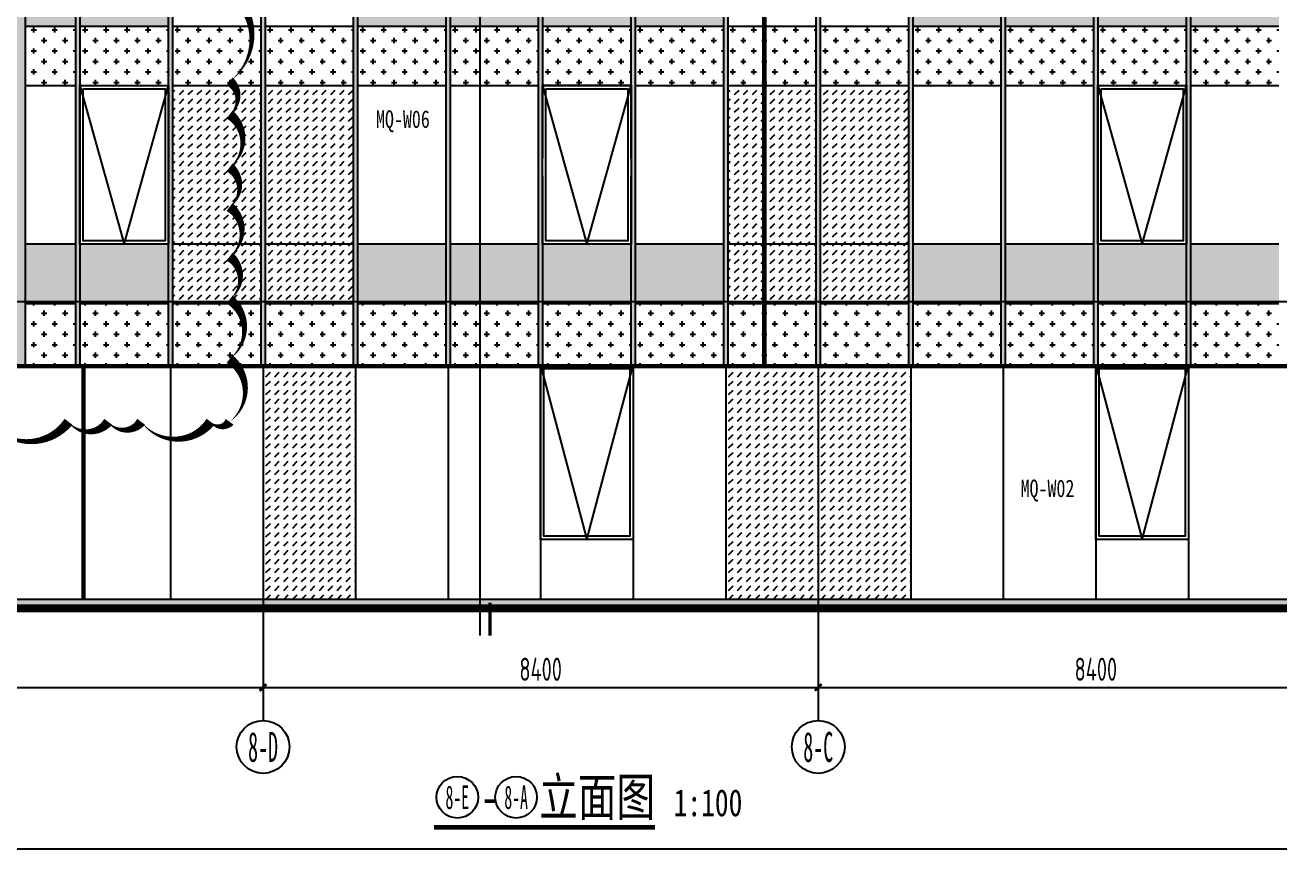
# Model space of a CAD drawing. Extents: x -863035 to 270371, y -8918 to 240488.
# Drawn here: x -294612 to -275642, y 54575 to 67041 of the extents above; entities that cross this region are included whole.
import ezdxf
from ezdxf.enums import TextEntityAlignment as Align

# ---------------------------------------------------------------- set-up
doc = ezdxf.new("R2010")
doc.units = 0
doc.header["$LTSCALE"] = 1000
doc.header["$MEASUREMENT"] = 0
doc.linetypes.add('109-34 轴网$0$L1$0$$AUDIT_BAD_LTYPE1', pattern=[0])
for name, color, linetype in [('01-标注_符号', 200, 'Continuous'), ('01-标注_轴线坐标', 132, 'Continuous'), ('02-TEXT_标注', 130, 'Continuous'), ('02-TEXT_轴号', 7, 'Continuous'), ('05-填充_156', 156, 'Continuous'), ('05-填充_18', 18, 'Continuous'), ('05-填充_天正', 26, 'Continuous'), ('A-C_窗', 140, 'Continuous'), ('AXIS_TEXT', 7, 'Continuous'), ('D_铝板', 181, 'Continuous'), ('DIM_SYMB', 3, 'Continuous'), ('E-立面', 255, 'Continuous'), ('E-立面轮廓', 241, 'Continuous')]:
    doc.layers.add(name, color=color, linetype=linetype)
doc.layers.add('04-不打印_辅助线', color=165, linetype='Continuous', plot=False)
doc.layers.add('DIM_MODI', color=6, linetype='Continuous', plot=False)
doc.styles.add('_TCH_AXIS', font='STXIHEI.TTF')
doc.styles.add('_TCH_DIM_T3', font='ROS1', dxfattribs={"width": 0.75, "bigfont": 'JD'})
doc.styles.add('_TCH_LABEL', font='', dxfattribs={"width": 0.75})
doc.styles.add('COMPLEX', font='COMPLEX')
doc.styles.get("Standard").update_dxf_attribs({"font": 'STXIHEI.TTF', "width": 0.75})
doc.styles.get('_TCH_LABEL').set_extended_font_data('SimSun')
doc.dimstyles.new('_TCH_ARCH&&100', dxfattribs={"dimtxt": 350, "dimasz": 100, "dimexe": 250, "dimexo": 300, "dimgap": 100, "dimtad": 1, "dimdec": 0, "dimzin": 0, "dimdsep": 46, "dimtxsty": '_TCH_DIM_T3', "dimblk": 'ARCHTICK', "dimcen": 0.09, "dimclrt": 7, "dimazin": 2, "dimtfac": 1, "dimtdec": 0, "dimtix": 1, "dimtmove": 2, "dimatfit": 3, "dimfxl": 0, "dimtolj": 1, "dimtzin": 0, "dimarcsym": 0})
pattern_1 = [(360, (3611.21, -217830.64), (158.75, 158.75), [79.375, -238.125]), (90, (3650.9, -217870.32), (-158.75, 158.75), [79.375, -238.125])]
pattern_2 = [(360, (4071.21, -217830.64), (158.75, 158.75), [79.375, -238.125]), (90, (4110.9, -217870.32), (-158.75, 158.75), [79.375, -238.125])]
pattern_3 = [(360, (20871.21, -217830.64), (158.75, 158.75), [79.375, -238.125]), (90, (20910.9, -217870.32), (-158.75, 158.75), [79.375, -238.125])]
pattern_4 = [(45, (4071.21, -217830.64), (4e-14, 134.70384), [95.25, -95.25])]
pattern_5 = [(45, (12471.21, -217830.64), (4e-14, 134.70384), [95.25, -95.25])]

# ---------------------------------------------------------------- blocks, each defined once
blk = doc.blocks.new('A$C2DDF4F07')
at = {"layer": 'A-C_窗'}
for points in [[(0, 2400), (1340, 2400), (1340, 0), (0, 0)], [(50, 2350), (1290, 2350), (1290, 50), (50, 50)]]:
    blk.add_lwpolyline(points, close=True, dxfattribs=at)
blk.add_lwpolyline([(0, 2400), (670, 0), (1340, 2400)], dxfattribs=at)
blk = doc.blocks.new('*U23')
at = {"layer": '05-填充_18'}
h = blk.add_hatch(color=256, dxfattribs=at)
h.dxf.hatch_style = 1
h.paths.add_polyline_path([(60, -15050), (0, -15050), (0, 310), (60, 310)])
blk.add_lwpolyline([(60, -15050), (0, -15050), (0, 310), (60, 310)], close=True)
blk = doc.blocks.new('*U25')
at = {"layer": '05-填充_18'}
h = blk.add_hatch(color=256, dxfattribs=at)
h.dxf.hatch_style = 1
h.paths.add_polyline_path([(60, -10350), (0, -10350), (0, 310), (60, 310)])
blk.add_lwpolyline([(60, -10350), (0, -10350), (0, 310), (60, 310)], close=True)
blk = doc.blocks.new('dsfdsg')
at = {"layer": 'A-C_窗'}
for points in [[(1340, 2400), (0, 2400)], [(1340, 0), (0, 0)]]:
    blk.add_lwpolyline(points, dxfattribs=at)
blk.add_wipeout([(0, 1300), (0, 1035), (1340, 1035), (1340, 1300)])
for points in [[(0, 2400), (1340, 2400), (1340, 0), (0, 0)], [(50, 2350), (1290, 2350), (1290, 50), (50, 50)]]:
    blk.add_lwpolyline(points, close=True, dxfattribs=at)
blk.add_lwpolyline([(0, 2400), (670, 0), (1340, 2400)], dxfattribs=at)
blk = doc.blocks.new('hgrsjhytd')
at = {"layer": '05-填充_156'}
h = blk.add_hatch(dxfattribs=at)
h.set_pattern_fill('CROSS', color=136, scale=100, angle=-90)
h.set_pattern_definition(pattern_1)
h.paths.add_polyline_path([(18573.9, -15048.3), (17803.9, -15048.3), (17803.9, -15948.3), (18573.9, -15948.3)])
h = blk.add_hatch(dxfattribs=at)
h.set_pattern_fill('CROSS', color=136, scale=100, angle=-90)
h.set_pattern_definition(pattern_2)
h.paths.add_polyline_path([(19973.9, -15048.3), (18633.9, -15048.3), (18633.9, -15948.3), (19973.9, -15948.3)])
h = blk.add_hatch(dxfattribs=at)
h.set_pattern_fill('CROSS', color=136, scale=100, angle=-90)
h.set_pattern_definition([(360, (5471.21, -217830.64), (158.75, 158.75), [79.375, -238.125]), (90, (5510.9, -217870.32), (-158.75, 158.75), [79.375, -238.125])])
h.paths.add_polyline_path([(21373.9, -15048.3), (20033.9, -15048.3), (20033.9, -15948.3), (21373.9, -15948.3)])
h = blk.add_hatch(dxfattribs=at)
h.set_pattern_fill('CROSS', color=136, scale=100, angle=-90)
h.set_pattern_definition([(360, (6871.21, -217830.64), (158.75, 158.75), [79.375, -238.125]), (90, (6910.9, -217870.32), (-158.75, 158.75), [79.375, -238.125])])
h.paths.add_polyline_path([(22773.9, -15048.3), (21433.9, -15048.3), (21433.9, -15948.3), (22773.9, -15948.3)])
h = blk.add_hatch(dxfattribs=at)
h.set_pattern_fill('CROSS', color=136, scale=100, angle=-90)
h.set_pattern_definition([(360, (8271.21, -217830.64), (158.75, 158.75), [79.375, -238.125]), (90, (8310.9, -217870.32), (-158.75, 158.75), [79.375, -238.125])])
h.paths.add_polyline_path([(24173.9, -15048.3), (22833.9, -15048.3), (22833.9, -15948.3), (24173.9, -15948.3)])
h = blk.add_hatch(dxfattribs=at)
h.set_pattern_fill('CROSS', color=136, scale=100, angle=-90)
h.set_pattern_definition([(360, (9671.21, -217830.64), (158.75, 158.75), [79.375, -238.125]), (90, (9710.9, -217870.32), (-158.75, 158.75), [79.375, -238.125])])
h.paths.add_polyline_path([(25573.9, -15048.3), (24233.9, -15048.3), (24233.9, -15948.3), (25573.9, -15948.3)])
h = blk.add_hatch(dxfattribs=at)
h.set_pattern_fill('CROSS', color=136, scale=100, angle=-90)
h.set_pattern_definition([(360, (11071.21, -217830.64), (158.75, 158.75), [79.375, -238.125]), (90, (11110.9, -217870.32), (-158.75, 158.75), [79.375, -238.125])])
h.paths.add_polyline_path([(26973.9, -15048.3), (25633.9, -15048.3), (25633.9, -15948.3), (26973.9, -15948.3)])
h = blk.add_hatch(dxfattribs=at)
h.set_pattern_fill('CROSS', color=136, scale=100, angle=-90)
h.set_pattern_definition([(360, (12471.21, -217830.64), (158.75, 158.75), [79.375, -238.125]), (90, (12510.9, -217870.32), (-158.75, 158.75), [79.375, -238.125])])
h.paths.add_polyline_path([(28373.9, -15048.3), (27033.9, -15048.3), (27033.9, -15948.3), (28373.9, -15948.3)])
h = blk.add_hatch(dxfattribs=at)
h.set_pattern_fill('CROSS', color=136, scale=100, angle=-90)
h.set_pattern_definition([(360, (13871.21, -217830.64), (158.75, 158.75), [79.375, -238.125]), (90, (13910.9, -217870.32), (-158.75, 158.75), [79.375, -238.125])])
h.paths.add_polyline_path([(29773.9, -15048.3), (28433.9, -15048.3), (28433.9, -15948.3), (29773.9, -15948.3)])
h = blk.add_hatch(dxfattribs=at)
h.set_pattern_fill('CROSS', color=136, scale=100, angle=-90)
h.set_pattern_definition([(360, (15271.21, -217830.64), (158.75, 158.75), [79.375, -238.125]), (90, (15310.9, -217870.32), (-158.75, 158.75), [79.375, -238.125])])
h.paths.add_polyline_path([(31173.9, -15048.3), (29833.9, -15048.3), (29833.9, -15948.3), (31173.9, -15948.3)])
h = blk.add_hatch(dxfattribs=at)
h.set_pattern_fill('CROSS', color=136, scale=100, angle=-90)
h.set_pattern_definition([(360, (16671.21, -217830.64), (158.75, 158.75), [79.375, -238.125]), (90, (16710.9, -217870.32), (-158.75, 158.75), [79.375, -238.125])])
h.paths.add_polyline_path([(32573.9, -15048.3), (31233.9, -15048.3), (31233.9, -15948.3), (32573.9, -15948.3)])
h = blk.add_hatch(dxfattribs=at)
h.set_pattern_fill('CROSS', color=136, scale=100, angle=-90)
h.set_pattern_definition([(360, (18071.21, -217830.64), (158.75, 158.75), [79.375, -238.125]), (90, (18110.9, -217870.32), (-158.75, 158.75), [79.375, -238.125])])
h.paths.add_polyline_path([(33973.9, -15048.3), (32633.9, -15048.3), (32633.9, -15948.3), (33973.9, -15948.3)])
h = blk.add_hatch(dxfattribs=at)
h.set_pattern_fill('CROSS', color=136, scale=100, angle=-90)
h.set_pattern_definition([(360, (19471.21, -217830.64), (158.75, 158.75), [79.375, -238.125]), (90, (19510.9, -217870.32), (-158.75, 158.75), [79.375, -238.125])])
h.paths.add_polyline_path([(35373.9, -15048.3), (34033.9, -15048.3), (34033.9, -15948.3), (35373.9, -15948.3)])
h = blk.add_hatch(dxfattribs=at)
h.set_pattern_fill('CROSS', color=136, scale=100, angle=-90)
h.set_pattern_definition(pattern_3)
h.paths.add_polyline_path([(36773.9, -15048.3), (35433.9, -15048.3), (35433.9, -15948.3), (36773.9, -15948.3)])
h = blk.add_hatch(dxfattribs=at)
h.set_pattern_fill('DASH', color=256, scale=100, angle=-45)
h.set_pattern_definition(pattern_4)
h.paths.add_polyline_path([(21373.9, -15948.3), (20033.9, -15948.3), (20033.9, -19218.3), (21373.9, -19218.3)])
h = blk.add_hatch(dxfattribs=at)
h.set_pattern_fill('DASH', color=256, scale=100, angle=-45)
h.set_pattern_definition(pattern_4)
h.paths.add_polyline_path([(22773.9, -15948.3), (21433.9, -15948.3), (21433.9, -19218.3), (22773.9, -19218.3)])
h = blk.add_hatch(dxfattribs=at)
h.set_pattern_fill('DASH', color=256, scale=100, angle=-45)
h.set_pattern_definition(pattern_5)
h.paths.add_polyline_path([(29773.9, -15948.3), (28433.9, -15948.3), (28433.9, -19218.3), (29773.9, -19218.3)])
h = blk.add_hatch(dxfattribs=at)
h.set_pattern_fill('DASH', color=256, scale=100, angle=-45)
h.set_pattern_definition(pattern_5)
h.paths.add_polyline_path([(31173.9, -15948.3), (29833.9, -15948.3), (29833.9, -19218.3), (31173.9, -19218.3)])
h = blk.add_hatch(dxfattribs=at)
h.set_pattern_fill('CROSS', color=136, scale=100, angle=-90)
h.set_pattern_definition(pattern_1)
h.paths.add_polyline_path([(18573.9, -19248.3), (17803.9, -19248.3), (17803.9, -20178.3), (18573.9, -20178.3)])
h = blk.add_hatch(dxfattribs=at)
h.set_pattern_fill('CROSS', color=136, scale=100, angle=-90)
h.set_pattern_definition(pattern_2)
h.paths.add_polyline_path([(19973.9, -19248.3), (18633.9, -19248.3), (18633.9, -20178.3), (19973.9, -20178.3)])
h = blk.add_hatch(dxfattribs=at)
h.set_pattern_fill('CROSS', color=136, scale=100, angle=-90)
h.set_pattern_definition([(360, (5471.21, -217830.64), (158.75, 158.75), [79.375, -238.125]), (90, (5510.9, -217870.32), (-158.75, 158.75), [79.375, -238.125])])
h.paths.add_polyline_path([(21373.9, -19248.3), (20033.9, -19248.3), (20033.9, -20178.3), (21373.9, -20178.3)])
h = blk.add_hatch(dxfattribs=at)
h.set_pattern_fill('CROSS', color=136, scale=100, angle=-90)
h.set_pattern_definition([(360, (6871.21, -217830.64), (158.75, 158.75), [79.375, -238.125]), (90, (6910.9, -217870.32), (-158.75, 158.75), [79.375, -238.125])])
h.paths.add_polyline_path([(22773.9, -19248.3), (21433.9, -19248.3), (21433.9, -20178.3), (22773.9, -20178.3)])
h = blk.add_hatch(dxfattribs=at)
h.set_pattern_fill('CROSS', color=136, scale=100, angle=-90)
h.set_pattern_definition([(360, (8271.21, -217830.64), (158.75, 158.75), [79.375, -238.125]), (90, (8310.9, -217870.32), (-158.75, 158.75), [79.375, -238.125])])
h.paths.add_polyline_path([(24173.9, -19248.3), (22833.9, -19248.3), (22833.9, -20178.3), (24173.9, -20178.3)])
h = blk.add_hatch(dxfattribs=at)
h.set_pattern_fill('CROSS', color=136, scale=100, angle=-90)
h.set_pattern_definition([(360, (9671.21, -217830.64), (158.75, 158.75), [79.375, -238.125]), (90, (9710.9, -217870.32), (-158.75, 158.75), [79.375, -238.125])])
h.paths.add_polyline_path([(25573.9, -19248.3), (24233.9, -19248.3), (24233.9, -20178.3), (25573.9, -20178.3)])
h = blk.add_hatch(dxfattribs=at)
h.set_pattern_fill('CROSS', color=136, scale=100, angle=-90)
h.set_pattern_definition([(360, (11071.21, -217830.64), (158.75, 158.75), [79.375, -238.125]), (90, (11110.9, -217870.32), (-158.75, 158.75), [79.375, -238.125])])
h.paths.add_polyline_path([(26973.9, -19248.3), (25633.9, -19248.3), (25633.9, -20178.3), (26973.9, -20178.3)])
h = blk.add_hatch(dxfattribs=at)
h.set_pattern_fill('CROSS', color=136, scale=100, angle=-90)
h.set_pattern_definition([(360, (12471.21, -217830.64), (158.75, 158.75), [79.375, -238.125]), (90, (12510.9, -217870.32), (-158.75, 158.75), [79.375, -238.125])])
h.paths.add_polyline_path([(28373.9, -19248.3), (27033.9, -19248.3), (27033.9, -20178.3), (28373.9, -20178.3)])
h = blk.add_hatch(dxfattribs=at)
h.set_pattern_fill('CROSS', color=136, scale=100, angle=-90)
h.set_pattern_definition([(360, (13871.21, -217830.64), (158.75, 158.75), [79.375, -238.125]), (90, (13910.9, -217870.32), (-158.75, 158.75), [79.375, -238.125])])
h.paths.add_polyline_path([(29773.9, -19248.3), (28433.9, -19248.3), (28433.9, -20178.3), (29773.9, -20178.3)])
h = blk.add_hatch(dxfattribs=at)
h.set_pattern_fill('CROSS', color=136, scale=100, angle=-90)
h.set_pattern_definition([(360, (15271.21, -217830.64), (158.75, 158.75), [79.375, -238.125]), (90, (15310.9, -217870.32), (-158.75, 158.75), [79.375, -238.125])])
h.paths.add_polyline_path([(31173.9, -19248.3), (29833.9, -19248.3), (29833.9, -20178.3), (31173.9, -20178.3)])
h = blk.add_hatch(dxfattribs=at)
h.set_pattern_fill('CROSS', color=136, scale=100, angle=-90)
h.set_pattern_definition([(360, (16671.21, -217830.64), (158.75, 158.75), [79.375, -238.125]), (90, (16710.9, -217870.32), (-158.75, 158.75), [79.375, -238.125])])
h.paths.add_polyline_path([(32573.9, -19248.3), (31233.9, -19248.3), (31233.9, -20178.3), (32573.9, -20178.3)])
h = blk.add_hatch(dxfattribs=at)
h.set_pattern_fill('CROSS', color=136, scale=100, angle=-90)
h.set_pattern_definition([(360, (18071.21, -217830.64), (158.75, 158.75), [79.375, -238.125]), (90, (18110.9, -217870.32), (-158.75, 158.75), [79.375, -238.125])])
h.paths.add_polyline_path([(33973.9, -19248.3), (32633.9, -19248.3), (32633.9, -20178.3), (33973.9, -20178.3)])
h = blk.add_hatch(dxfattribs=at)
h.set_pattern_fill('CROSS', color=136, scale=100, angle=-90)
h.set_pattern_definition([(360, (19471.21, -217830.64), (158.75, 158.75), [79.375, -238.125]), (90, (19510.9, -217870.32), (-158.75, 158.75), [79.375, -238.125])])
h.paths.add_polyline_path([(35373.9, -19248.3), (34033.9, -19248.3), (34033.9, -20178.3), (35373.9, -20178.3)])
h = blk.add_hatch(dxfattribs=at)
h.set_pattern_fill('CROSS', color=136, scale=100, angle=-90)
h.set_pattern_definition(pattern_3)
h.paths.add_polyline_path([(36773.9, -19248.3), (35433.9, -19248.3), (35433.9, -20178.3), (36773.9, -20178.3)])
at = {"layer": '05-填充_18'}
h = blk.add_hatch(color=256, dxfattribs=at)
h.dxf.hatch_style = 1
h.paths.add_polyline_path([(17603.9, -20178.3), (17803.9, -20178.3), (17803.9, -4818.3), (17603.9, -4818.3)])
at = {"layer": '05-填充_天正'}
h = blk.add_hatch(dxfattribs=at)
h.set_pattern_fill('AR-CONC', color=256, scale=200)
h.set_pattern_definition([(50, (141203.1, -171174.53), (364.36934, -31.87817), [38.1, -419.1]), (355, (141203.1, -171174.53), (-70.48565, 382.1133), [30.48, -335.28]), (100.451, (141233.47, -171177.2), (293.885, 350.2334), [32.38, -356.18]), (46.1842, (141203.1, -171072.93), (542.1581, -84.0847), [57.15, -628.65]), (96.6356, (141248.3, -171079.94), (474.8085, 494.8511), [48.57, -534.27]), (351.184, (141203.1, -171072.93), (474.8092, 494.8502), [45.72, -502.92]), (21, (141253.9, -171098.33), (303.22976, -204.53104), [38.1, -419.1]), (326, (141253.9, -171098.33), (123.60406, 368.3759), [30.48, -335.28]), (71.4514, (141279.17, -171115.38), (426.833, 163.8457), [32.38, -356.18]), (37.5, (141203.1, -171174.53), (6.17721, 169.11008), [0, -331.216, 0, -340.36, 0, -336.55]), (7.5, (141203.1, -171174.53), (133.63933, 200.36115), [0, -194.056, 0, -323.596, 0, -128.27]), (327.5, (141089.82, -171174.53), (271.18119, -11.45749), [0, -127, 0, -396.24, 0, -525.78]), (317.5, (141039.02, -171174.53), (296.25836, 50.85298), [0, -165.1, 0, -263.144, 0, -373.38])])
h.paths.add_polyline_path([(49433.9, -15048.3), (50203.9, -15048.3), (50203.9, -14148.3), (49433.9, -14148.3)])
h.paths.add_polyline_path([(48033.9, -15048.3), (49373.9, -15048.3), (49373.9, -14148.3), (48033.9, -14148.3)])
h.paths.add_polyline_path([(43833.9, -15048.3), (45173.9, -15048.3), (45173.9, -14148.3), (43833.9, -14148.3)])
h.paths.add_polyline_path([(42433.9, -15048.3), (43773.9, -15048.3), (43773.9, -14148.3), (42433.9, -14148.3)])
h.paths.add_polyline_path([(41033.9, -14148.3), (42373.9, -14148.3), (42373.9, -15048.3), (41033.9, -15048.3)])
h.paths.add_polyline_path([(39633.9, -15048.3), (40973.9, -15048.3), (40973.9, -14148.3), (39633.9, -14148.3)])
h.paths.add_polyline_path([(35433.9, -15048.3), (36773.9, -15048.3), (36773.9, -14148.3), (35433.9, -14148.3)])
h.paths.add_polyline_path([(34033.9, -15048.3), (35373.9, -15048.3), (35373.9, -14148.3), (34033.9, -14148.3)])
h.paths.add_polyline_path([(32633.9, -15048.3), (33973.9, -15048.3), (33973.9, -14148.3), (32633.9, -14148.3)])
h.paths.add_polyline_path([(31233.9, -15048.3), (32573.9, -15048.3), (32573.9, -14148.3), (31233.9, -14148.3)])
h.paths.add_polyline_path([(27033.9, -14148.3), (28373.9, -14148.3), (28373.9, -15048.3), (27033.9, -15048.3)])
h.paths.add_polyline_path([(25633.9, -15048.3), (26973.9, -15048.3), (26973.9, -14148.3), (25633.9, -14148.3)])
h.paths.add_polyline_path([(24233.9, -14148.3), (25573.9, -14148.3), (25573.9, -15048.3), (24233.9, -15048.3)])
h.paths.add_polyline_path([(22833.9, -15048.3), (24173.9, -15048.3), (24173.9, -14148.3), (22833.9, -14148.3)])
h.paths.add_polyline_path([(18633.9, -15048.3), (19973.9, -15048.3), (19973.9, -14148.3), (18633.9, -14148.3)])
h.paths.add_polyline_path([(17803.9, -15048.3), (18573.9, -15048.3), (18573.9, -14148.3), (17803.9, -14148.3)])
h.paths.add_polyline_path([(17233.9, -15048.3), (17603.9, -15048.3), (17603.9, -14148.3), (17233.9, -14148.3)])
h.paths.add_polyline_path([(16403.9, -14148.3), (17173.9, -14148.3), (17173.9, -15048.3), (16403.9, -15048.3)])
h.paths.add_polyline_path([(15833.9, -15048.3), (16403.9, -15048.3), (16403.9, -14148.3), (15833.9, -14148.3)])
h.paths.add_polyline_path([(14433.9, -15048.3), (15773.9, -15048.3), (15773.9, -14148.3), (14433.9, -14148.3)])
h.paths.add_polyline_path([(10233.9, -15048.3), (11573.9, -15048.3), (11573.9, -14148.3), (10233.9, -14148.3)])
h.paths.add_polyline_path([(9403.9, -15048.3), (10173.9, -15048.3), (10173.9, -14148.3), (9403.9, -14148.3)])
h.paths.add_polyline_path([(8003.9, -15048.3), (8803.9, -15048.3), (8803.9, -14148.3), (8003.9, -14148.3)])
h = blk.add_hatch(dxfattribs=at)
h.set_pattern_fill('AR-CONC', color=256, scale=200)
h.set_pattern_definition([(50, (141203.1, -175374.53), (364.36934, -31.87817), [38.1, -419.1]), (355, (141203.1, -175374.53), (-70.48565, 382.1133), [30.48, -335.28]), (100.451, (141233.47, -175377.2), (293.885, 350.2334), [32.38, -356.18]), (46.1842, (141203.1, -175272.93), (542.1581, -84.0847), [57.15, -628.65]), (96.6356, (141248.3, -175279.94), (474.8085, 494.8511), [48.57, -534.27]), (351.184, (141203.1, -175272.93), (474.8092, 494.8502), [45.72, -502.92]), (21, (141253.9, -175298.33), (303.22976, -204.53104), [38.1, -419.1]), (326, (141253.9, -175298.33), (123.60406, 368.3759), [30.48, -335.28]), (71.4514, (141279.17, -175315.38), (426.833, 163.8457), [32.38, -356.18]), (37.5, (141203.1, -175374.53), (6.17721, 169.11008), [0, -331.216, 0, -340.36, 0, -336.55]), (7.5, (141203.1, -175374.53), (133.63933, 200.36115), [0, -194.056, 0, -323.596, 0, -128.27]), (327.5, (141089.82, -175374.53), (271.18119, -11.45749), [0, -127, 0, -396.24, 0, -525.78]), (317.5, (141039.02, -175374.53), (296.25836, 50.85298), [0, -165.1, 0, -263.144, 0, -373.38])])
h.paths.add_polyline_path([(49433.9, -19248.3), (50203.9, -19248.3), (50203.9, -18348.3), (49433.9, -18348.3)])
h.paths.add_polyline_path([(48033.9, -19248.3), (49373.9, -19248.3), (49373.9, -18348.3), (48033.9, -18348.3)])
h.paths.add_polyline_path([(43833.9, -19248.3), (45173.9, -19248.3), (45173.9, -18348.3), (43833.9, -18348.3)])
h.paths.add_polyline_path([(42433.9, -19248.3), (43773.9, -19248.3), (43773.9, -18348.3), (42433.9, -18348.3)])
h.paths.add_polyline_path([(41033.9, -18348.3), (42373.9, -18348.3), (42373.9, -19248.3), (41033.9, -19248.3)])
h.paths.add_polyline_path([(39633.9, -19248.3), (40973.9, -19248.3), (40973.9, -18348.3), (39633.9, -18348.3)])
h.paths.add_polyline_path([(35433.9, -19248.3), (36773.9, -19248.3), (36773.9, -18348.3), (35433.9, -18348.3)])
h.paths.add_polyline_path([(34033.9, -19248.3), (35373.9, -19248.3), (35373.9, -18348.3), (34033.9, -18348.3)])
h.paths.add_polyline_path([(32633.9, -19248.3), (33973.9, -19248.3), (33973.9, -18348.3), (32633.9, -18348.3)])
h.paths.add_polyline_path([(31233.9, -19248.3), (32573.9, -19248.3), (32573.9, -18348.3), (31233.9, -18348.3)])
h.paths.add_polyline_path([(27033.9, -18348.3), (28373.9, -18348.3), (28373.9, -19248.3), (27033.9, -19248.3)])
h.paths.add_polyline_path([(25633.9, -19248.3), (26973.9, -19248.3), (26973.9, -18348.3), (25633.9, -18348.3)])
h.paths.add_polyline_path([(24233.9, -18348.3), (25573.9, -18348.3), (25573.9, -19248.3), (24233.9, -19248.3)])
h.paths.add_polyline_path([(22833.9, -19248.3), (24173.9, -19248.3), (24173.9, -18348.3), (22833.9, -18348.3)])
h.paths.add_polyline_path([(18633.9, -19248.3), (19973.9, -19248.3), (19973.9, -18348.3), (18633.9, -18348.3)])
h.paths.add_polyline_path([(17803.9, -19248.3), (18573.9, -19248.3), (18573.9, -18348.3), (17803.9, -18348.3)])
h.paths.add_polyline_path([(17233.9, -19248.3), (17603.9, -19248.3), (17603.9, -18348.3), (17233.9, -18348.3)])
h.paths.add_polyline_path([(16403.9, -18348.3), (17173.9, -18348.3), (17173.9, -19248.3), (16403.9, -19248.3)])
h.paths.add_polyline_path([(15833.9, -19248.3), (16403.9, -19248.3), (16403.9, -18348.3), (15833.9, -18348.3)])
h.paths.add_polyline_path([(14433.9, -19248.3), (15773.9, -19248.3), (15773.9, -18348.3), (14433.9, -18348.3)])
h.paths.add_polyline_path([(10233.9, -19248.3), (11573.9, -19248.3), (11573.9, -18348.3), (10233.9, -18348.3)])
h.paths.add_polyline_path([(9403.9, -19248.3), (10173.9, -19248.3), (10173.9, -18348.3), (9403.9, -18348.3)])
h.paths.add_polyline_path([(8003.9, -19248.3), (8803.9, -19248.3), (8803.9, -18348.3), (8003.9, -18348.3)])
at = {"layer": '04-不打印_辅助线'}
for points in [[(5587.2, -19218.3), (50637.1, -19218.3)], [(5587.2, -23718.3), (50637.1, -23718.3)]]:
    blk.add_lwpolyline(points, dxfattribs=at)
at = {"layer": 'A-C_窗'}
for points in [[(17803.9, -15048.3), (18573.9, -15048.3)], [(18633.9, -15048.3), (19973.9, -15048.3)], [(18633.9, -15048.3), (19973.9, -15048.3)], [(20033.9, -15048.3), (21373.9, -15048.3)], [(21433.9, -15048.3), (22773.9, -15048.3)], [(22833.9, -15048.3), (24173.9, -15048.3)], [(24233.9, -15048.3), (25573.9, -15048.3)], [(25633.9, -15048.3), (26973.9, -15048.3)], [(27033.9, -15048.3), (28373.9, -15048.3)], [(28433.9, -15048.3), (29773.9, -15048.3)], [(29833.9, -15048.3), (31173.9, -15048.3)], [(31233.9, -15048.3), (32573.9, -15048.3)], [(32633.9, -15048.3), (33973.9, -15048.3)], [(34033.9, -15048.3), (35373.9, -15048.3)], [(35433.9, -15048.3), (36773.9, -15048.3)], [(17803.9, -15948.3), (18573.9, -15948.3)], [(18633.9, -15948.3), (19973.9, -15948.3)], [(18633.9, -15948.3), (19973.9, -15948.3)], [(20033.9, -15948.3), (21373.9, -15948.3)], [(21433.9, -15948.3), (22773.9, -15948.3)], [(22833.9, -15948.3), (24173.9, -15948.3)], [(24233.9, -15948.3), (25573.9, -15948.3)], [(25633.9, -15948.3), (26973.9, -15948.3)], [(27033.9, -15948.3), (28373.9, -15948.3)], [(28433.9, -15948.3), (29773.9, -15948.3)], [(29833.9, -15948.3), (31173.9, -15948.3)], [(31233.9, -15948.3), (32573.9, -15948.3)], [(32633.9, -15948.3), (33973.9, -15948.3)], [(34033.9, -15948.3), (35373.9, -15948.3)], [(35433.9, -15948.3), (36773.9, -15948.3)], [(18573.9, -18348.3), (17803.9, -18348.3)], [(19973.9, -18348.3), (18633.9, -18348.3)], [(21373.9, -18348.3), (20033.9, -18348.3)], [(22773.9, -18348.3), (21433.9, -18348.3)], [(24173.9, -18348.3), (22833.9, -18348.3)], [(25573.9, -18348.3), (24233.9, -18348.3)], [(28373.9, -18348.3), (27033.9, -18348.3)], [(29773.9, -18348.3), (28433.9, -18348.3)], [(31173.9, -18348.3), (29833.9, -18348.3)], [(32573.9, -18348.3), (31233.9, -18348.3)], [(33973.9, -18348.3), (32633.9, -18348.3)], [(36773.9, -18348.3), (35433.9, -18348.3)], [(17803.9, -19248.3), (18573.9, -19248.3)], [(18633.9, -19248.3), (19973.9, -19248.3)], [(20033.9, -19248.3), (21373.9, -19248.3)], [(21433.9, -19248.3), (22773.9, -19248.3)], [(22833.9, -19248.3), (24173.9, -19248.3)], [(24233.9, -19248.3), (25573.9, -19248.3)], [(25633.9, -19248.3), (26973.9, -19248.3)], [(27033.9, -19248.3), (28373.9, -19248.3)], [(28433.9, -19248.3), (29003.9, -19248.3)], [(29003.9, -19248.3), (29773.9, -19248.3)], [(29833.9, -19248.3), (31173.9, -19248.3)], [(31233.9, -19248.3), (32573.9, -19248.3)], [(32633.9, -19248.3), (33973.9, -19248.3)], [(34033.9, -19248.3), (35373.9, -19248.3)], [(35433.9, -19248.3), (36773.9, -19248.3)]]:
    blk.add_lwpolyline(points, dxfattribs=at)
at = {"layer": 'E-立面', "linetype": '109-34 轴网$0$L1$0$$AUDIT_BAD_LTYPE1'}
for points in [[(29003.9, -9518.3), (50803.9, -9518.3), (50803.9, -20178.3), (7803.9, -20178.3), (7803.9, -4818.3), (14363.9, -4818.3)], [(17803.9, -4818.3), (17803.9, -20178.3)], [(29003.9, -9518.3), (29003.9, -20178.3)], [(50637.1, -23818.3), (5610.2, -23818.3)]]:
    blk.add_lwpolyline(points, dxfattribs=at)
at = {"layer": 'E-立面轮廓', "const_width": 50}
blk.add_lwpolyline([(28978.9, -20178.3), (28978.9, -9493.3), (50828.9, -9493.3), (50828.9, -20203.3), (7778.9, -20203.3), (7778.9, -4793.3), (14388.9, -4793.3), (14388.9, -5293.3)], dxfattribs=at)
at = {"layer": 'E-立面轮廓', "linetype": '109-34 轴网$0$L1$0$$AUDIT_BAD_LTYPE1', "const_width": 100}
blk.add_lwpolyline([(50637.1, -23868.3), (5610.2, -23868.3)], dxfattribs=at)
at = {"layer": 'A-C_窗'}
for p in [(18633.9, -18348.3), (34033.9, -18348.3)]:
    blk.add_blockref('A$C2DDF4F07', p, dxfattribs=at)
at = {"layer": 'D_铝板'}
for name, p in [('*U23', (18573.9, -5128.2)), ('*U23', (19973.9, -5128.2)), ('*U23', (21373.9, -5128.2)), ('*U23', (22773.9, -5128.2)), ('*U23', (24173.9, -5128.2)), ('*U23', (25573.9, -5128.2)), ('*U23', (26973.9, -5128.2)), ('*U23', (28373.9, -5128.2)), ('*U25', (29773.9, -9828.2)), ('*U25', (31173.9, -9828.2)), ('*U25', (32573.9, -9828.2)), ('*U25', (33973.9, -9828.2)), ('*U25', (35373.9, -9828.2))]:
    blk.add_blockref(name, p, dxfattribs=at)
blk.add_blockref('dsfdsg', (25633.9, -18348.3))
blk = doc.blocks.new('A$C70DF4B89')
at = {"layer": 'A-C_窗'}
for points in [[(-1400, 2640), (0, 2640), (0, 0), (-1400, 0)], [(-1350, 2590), (-50, 2590), (-50, 50), (-1350, 50)]]:
    blk.add_lwpolyline(points, close=True, dxfattribs=at)
blk.add_lwpolyline([(-1400, 2640), (-700, 0), (0, 2640)], dxfattribs=at)
blk = doc.blocks.new('fdsgdfg')
at = {"layer": 'A-C_窗'}
for points in [[(1400, 2640), (0, 2640)], [(0, 2640), (700, 0), (1400, 2640)], [(1400, 0), (0, 0)]]:
    blk.add_lwpolyline(points, dxfattribs=at)
for points in [[(0, 2640), (1400, 2640), (1400, 0), (0, 0)], [(50, 2590), (1350, 2590), (1350, 50), (50, 50)]]:
    blk.add_lwpolyline(points, close=True, dxfattribs=at)
blk = doc.blocks.new('_ArchTick')
at = {"color": 0, "linetype": 'ByBlock', "const_width": 0.4}
blk.add_lwpolyline([(-0.5, -0.5), (0.5, 0.5)], dxfattribs=at)
blk = doc.blocks.new('*D220')
at = {"layer": '01-标注_轴线坐标', "color": 0, "lineweight": -2, "transparency": 16777216}
for p, q in [((-282612, 59218), (-282612, 56768)), ((-274212, 59218), (-274212, 56768)), ((-282612, 57018), (-274212, 57018))]:
    blk.add_line(p, q, dxfattribs=at)
at = {"layer": 'Defpoints', "color": 0, "transparency": 16777216}
for p in [(-282612, 59518), (-274212, 59518), (-274212, 57018)]:
    blk.add_point(p, dxfattribs=at)
at = {"layer": '01-标注_轴线坐标', "color": 0, "lineweight": -2, "transparency": 16777216, "xscale": 100, "yscale": 100, "zscale": 100, "rotation": 180}
blk.add_blockref('_ArchTick', (-282612, 57018), dxfattribs=at)
at = {"layer": '01-标注_轴线坐标', "color": 0, "lineweight": -2, "transparency": 16777216, "xscale": 100, "yscale": 100, "zscale": 100}
blk.add_blockref('_ArchTick', (-274212, 57018), dxfattribs=at)
at = {"layer": '01-标注_轴线坐标', "color": 7, "transparency": 16777216, "insert": (-278412, 57293), "char_height": 350, "attachment_point": 5, "style": '_TCH_DIM_T3'}
blk.add_mtext('\\A1;8400', dxfattribs=at)
blk = doc.blocks.new('*D221')
at = {"layer": '01-标注_轴线坐标', "color": 0, "lineweight": -2, "transparency": 16777216}
for p, q in [((-291012, 59218), (-291012, 56768)), ((-282612, 59218), (-282612, 56768)), ((-291012, 57018), (-282612, 57018))]:
    blk.add_line(p, q, dxfattribs=at)
at = {"layer": 'Defpoints', "color": 0, "transparency": 16777216}
for p in [(-291012, 59518), (-282612, 59518), (-282612, 57018)]:
    blk.add_point(p, dxfattribs=at)
at = {"layer": '01-标注_轴线坐标', "color": 0, "lineweight": -2, "transparency": 16777216, "xscale": 100, "yscale": 100, "zscale": 100, "rotation": 180}
blk.add_blockref('_ArchTick', (-291012, 57018), dxfattribs=at)
at = {"layer": '01-标注_轴线坐标', "color": 0, "lineweight": -2, "transparency": 16777216, "xscale": 100, "yscale": 100, "zscale": 100}
blk.add_blockref('_ArchTick', (-282612, 57018), dxfattribs=at)
at = {"layer": '01-标注_轴线坐标', "color": 7, "transparency": 16777216, "insert": (-286812, 57293), "char_height": 350, "attachment_point": 5, "style": '_TCH_DIM_T3'}
blk.add_mtext('\\A1;8400', dxfattribs=at)
blk = doc.blocks.new('*D222')
at = {"layer": '01-标注_轴线坐标', "color": 0, "lineweight": -2, "transparency": 16777216}
for p, q in [((-299412, 59218), (-299412, 56768)), ((-291012, 59218), (-291012, 56768)), ((-299412, 57018), (-291012, 57018))]:
    blk.add_line(p, q, dxfattribs=at)
at = {"layer": 'Defpoints', "color": 0, "transparency": 16777216}
for p in [(-299412, 59518), (-291012, 59518), (-291012, 57018)]:
    blk.add_point(p, dxfattribs=at)
at = {"layer": '01-标注_轴线坐标', "color": 0, "lineweight": -2, "transparency": 16777216, "xscale": 100, "yscale": 100, "zscale": 100, "rotation": 180}
blk.add_blockref('_ArchTick', (-299412, 57018), dxfattribs=at)
at = {"layer": '01-标注_轴线坐标', "color": 0, "lineweight": -2, "transparency": 16777216, "xscale": 100, "yscale": 100, "zscale": 100}
blk.add_blockref('_ArchTick', (-291012, 57018), dxfattribs=at)
at = {"layer": '01-标注_轴线坐标', "color": 7, "transparency": 16777216, "insert": (-295212, 57293), "char_height": 350, "attachment_point": 5, "style": '_TCH_DIM_T3'}
blk.add_mtext('\\A1;8400', dxfattribs=at)
blk = doc.blocks.new('_AXISO')
blk.add_circle((0, 0), 0.5)
at = {"layer": 'AXIS_TEXT', "style": 'COMPLEX', "width": 1.041667}
blk.add_attdef('A', text='', height=0.56, dxfattribs=at).set_placement((-0.25, -0.28), (0.25, -0.28), align=Align.FIT)

msp = doc.modelspace()

# ---------------------------------------------------------------- linework, layer by layer
at = {"layer": '02-TEXT_标注', "color": 0}
for centre in [(-288073.2, 55356.2), (-287183, 55356.2)]:
    msp.add_circle(centre, 315, dxfattribs=at)
at = {"layer": '04-不打印_辅助线'}
msp.add_lwpolyline([(-312416, 54574.5), (-255645.6, 54574.5), (-255645.6, 82074.5), (-312416, 82074.5)], close=True, dxfattribs=at)
at = {"layer": 'DIM_SYMB', "color": 0, "const_width": 70}
msp.add_lwpolyline([(-288423.2, 54901.2), (-285080.1, 54901.2)], dxfattribs=at)

# ---------------------------------------------------------------- block references
at = {"layer": '01-标注_轴线坐标'}
ref = msp.add_blockref('_AXISO', (-291012.1, 56118.3), dxfattribs=dict(at, xscale=800, yscale=800, zscale=800))
ref.add_attrib('A', '8-D', dxfattribs={"layer": '02-TEXT_轴号', "height": 452.55, "style": '_TCH_AXIS', "width": 0.458282}).set_placement((-291238.3, 55892), (-290785.8, 55892), align=Align.FIT)
ref = msp.add_blockref('_AXISO', (-282612.1, 56118.3), dxfattribs=dict(at, xscale=800, yscale=800, zscale=800))
ref.add_attrib('A', '8-C', dxfattribs={"layer": '02-TEXT_轴号', "height": 452.55, "style": '_TCH_AXIS', "width": 0.43967}).set_placement((-282838.3, 55892), (-282385.8, 55892), align=Align.FIT)

# ---------------------------------------------------------------- texts
at = {"layer": '02-TEXT_标注', "color": 0, "width": 0.75}
for s, height, p in [('立面图', 570.85, (-286833, 55076.2)), ('1:100', 407.75, (-284800.1, 55069.4)), ('-', 570.9, (-287723.2, 55076.2))]:
    msp.add_text(s, height=height, dxfattribs=at).set_placement(p)
at = {"layer": '02-TEXT_标注', "color": 0}
for s, width, p, p2 in [('8-E', 0.700422, (-288251.4, 55178), (-287895, 55178)), ('8-A', 0.612546, (-287361.1, 55178), (-287004.8, 55178))]:
    msp.add_text(s, height=356.38, dxfattribs=dict(at, width=width)).set_placement(p, p2, align=Align.FIT)

# ---------------------------------------------------------------- next in the draw order: block references
msp.add_blockref('hgrsjhytd', (-312416, 82074.5))

# ---------------------------------------------------------------- next in the draw order: hatches: boundary and pattern name
at = {"layer": '05-填充_156'}
h = msp.add_hatch(dxfattribs=at)
h.set_pattern_fill('DASH', color=256, scale=100, angle=-45)
h.set_pattern_definition([(45, (-308344.75, -135756.105), (4e-14, 134.70384), [95.25, -95.25])])
h.paths.add_polyline_path([(-289612.1, 61896.2), (-291012.1, 61896.2), (-291012.1, 58356.2), (-289612.1, 58356.2)])
h = msp.add_hatch(dxfattribs=at)
h.set_pattern_fill('DASH', color=256, scale=100, angle=-45)
h.set_pattern_definition([(45, (-301344.75, -135756.105), (4e-14, 134.70384), [95.25, -95.25])])
h.paths.add_polyline_path([(-282612.1, 61896.2), (-284012.1, 61896.2), (-284012.1, 58356.2), (-282612.1, 58356.2)])
h = msp.add_hatch(dxfattribs=at)
h.set_pattern_fill('DASH', color=256, scale=100, angle=-45)
h.set_pattern_definition([(45, (-299944.75, -135756.105), (4e-14, 134.70384), [95.25, -95.25])])
h.paths.add_polyline_path([(-281212.1, 61896.2), (-282612.1, 61896.2), (-282612.1, 58356.2), (-281212.1, 58356.2)])
at = {"layer": '05-填充_18'}
h = msp.add_hatch(color=256, dxfattribs=at)
h.dxf.hatch_style = 1
h.paths.add_polyline_path([(-301812.1, 58256.2), (-263112.1, 58256.2), (-263112.1, 58356.2), (-301812.1, 58356.2)])

# ---------------------------------------------------------------- next in the draw order: linework, layer by layer
at = {"layer": '01-标注_符号'}
msp.add_line((-287726.5, 57801.8), (-287726.5, 80785.5), dxfattribs=at)
at = {"layer": '01-标注_符号', "const_width": 50}
msp.add_lwpolyline([(-287576.5, 57801.8), (-287576.5, 58301.8)], dxfattribs=at)
at = {"layer": '01-标注_轴线坐标'}
for p, q in [((-291012.1, 59218.3), (-291012.1, 56518.3)), ((-282612.1, 59218.3), (-282612.1, 56518.3))]:
    msp.add_line(p, q, dxfattribs=at)
at = {"layer": 'A-C_窗'}
for points in [[(-292412.1, 61896.2), (-292412.1, 58356.2)], [(-291012.1, 61896.2), (-291012.1, 58356.2)], [(-289612.1, 61896.2), (-289612.1, 58356.2)], [(-288212.1, 61896.2), (-288212.1, 58356.2)], [(-286812.1, 61896.2), (-286812.1, 58356.2)], [(-285412.1, 61896.2), (-285412.1, 58356.2)], [(-284012.1, 61896.2), (-284012.1, 58356.2)], [(-282612.1, 61896.2), (-282612.1, 58356.2)], [(-281212.1, 61896.2), (-281212.1, 58356.2)], [(-279812.1, 61896.2), (-279812.1, 58356.2)], [(-278412.1, 61896.2), (-278412.1, 58356.2)], [(-277012.1, 61896.2), (-277012.1, 58356.2)], [(-301812.1, 58356.2), (-263112.1, 58356.2)]]:
    msp.add_lwpolyline(points, dxfattribs=at)
at = {"layer": 'DIM_MODI'}
msp.add_lwpolyline([(-295155.5, 61038, 0, 150, 0.5), (-293955.5, 61038, 0, 150, 0.5), (-293355.5, 61038, 0, 150, 0.5), (-292855.5, 61038, 0, 150, 0.5), (-291805.5, 61038, 0, 150, 0.5), (-291517.8, 61038, 0, 150, 0.5), (-291517.8, 61988, 0, 150, 0.5), (-291517.8, 62888, 0, 150, 0.5), (-291517.8, 63538, 0, 150, 0.5), (-291517.8, 64288, 0, 150, 0.5), (-291517.8, 64888, 0, 150, 0.5), (-291517.8, 65688, 0, 150, 0.5), (-291517.8, 66188, 0, 150, 0.5), (-291517.8, 67538, 0, 150, 0.5)], format="xyseb", dxfattribs=at)
at = {"layer": 'E-立面', "linetype": '109-34 轴网$0$L1$0$$AUDIT_BAD_LTYPE1'}
msp.add_lwpolyline([(-293712.1, 61896.2), (-293712.1, 58356.2)], dxfattribs=at)
at = {"layer": 'E-立面轮廓', "const_width": 50}
msp.add_lwpolyline([(-293737.1, 61896.2), (-293737.1, 58356.2)], dxfattribs=at)

# ---------------------------------------------------------------- next in the draw order: block references
msp.add_blockref('fdsgdfg', (-286812.1, 59256.2))
at = {"layer": 'A-C_窗'}
msp.add_blockref('A$C70DF4B89', (-277012.1, 59256.2), dxfattribs=at)

# ---------------------------------------------------------------- next in the draw order: texts
at = {"layer": '01-标注_符号', "color": 7, "style": '_TCH_LABEL', "width": 0.75}
for s, p in [('MQ-W06', (-289302.8, 65485.4)), ('MQ-W02', (-279550.6, 59897.6))]:
    msp.add_text(s, height=265.82, dxfattribs=at).set_placement(p)

# ---------------------------------------------------------------- next in the draw order: dimensions: what is measured, and where the dimension line sits
at = {"layer": '01-标注_轴线坐标'}
for p1, p2, picture, middle in [((-299412.1, 59518.3), (-291012.1, 59518.3), '*D222', (-295212.1, 57293.3)), ((-291012.1, 59518.3), (-282612.1, 59518.3), '*D221', (-286812.1, 57293.3)), ((-282612.1, 59518.3), (-274212.1, 59518.3), '*D220', (-278412.1, 57293.3))]:
    dim = msp.add_aligned_dim(p1=p1, p2=p2, distance=-2500, dimstyle='_TCH_ARCH&&100', dxfattribs=at)
    dim.commit()
    dim.dimension.update_dxf_attribs({"geometry": picture, "text_midpoint": middle})

doc.saveas('drawing.dxf')
